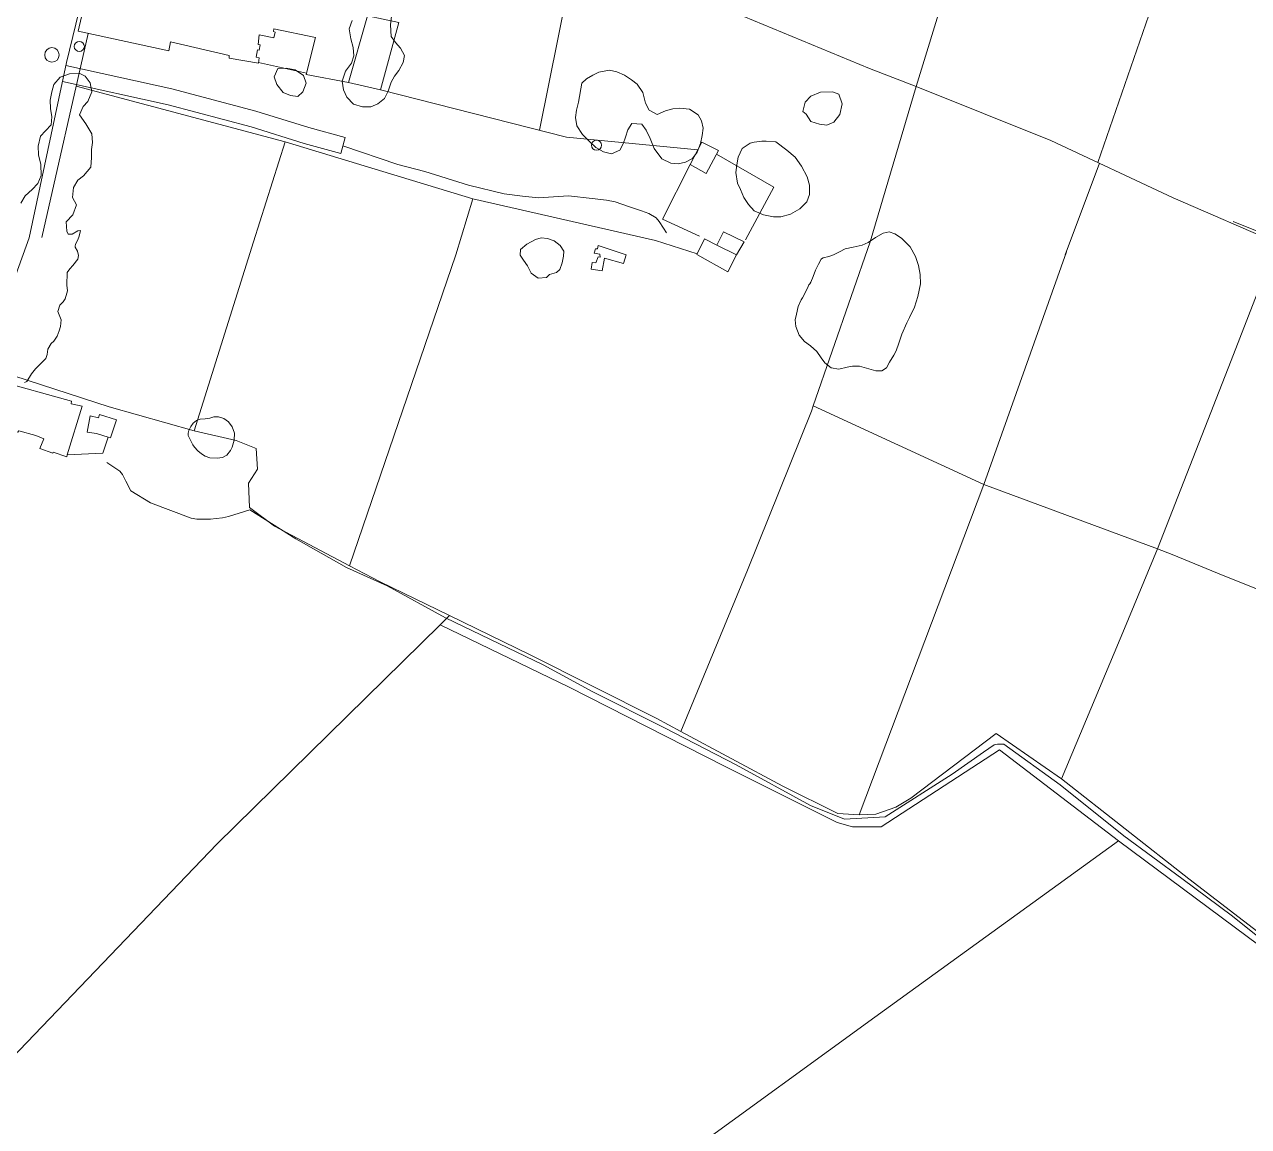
# Model space of a CAD drawing. Header units: metres. Extents: x 4652992 to 4879070, y 2074171 to 2309877.
# Drawn here: x 4653907.9 to 4654094.4, y 2306774 to 2306941.7 of the extents above; entities that cross this region are included whole.
import ezdxf

# ---------------------------------------------------------------- set-up
doc = ezdxf.new("R2010")
doc.units = ezdxf.units.M
doc.header["$MEASUREMENT"] = 0
doc.linetypes.add('DGN Style 3', pattern=[92.779933, 66.271381, -26.508552])
for name, color, linetype, lineweight in [('Level 18', 5, 'Continuous', 0), ('Level 20', 30, 'DGN Style 3', 0), ('Level 3', 46, 'Continuous', 0), ('Level 30', 5, 'Continuous', 0), ('Level 31', 38, 'Continuous', 0), ('Level 35', 4, 'Continuous', 0), ('Level 37', 3, 'Continuous', 0), ('Level 40', 1, 'Continuous', 0), ('Level 45', 9, 'Continuous', 0), ('Level 53', 5, 'Continuous', 0), ('Level 61', 4, 'Continuous', 0)]:
    doc.layers.add(name, color=color, linetype=linetype, lineweight=lineweight)

# ---------------------------------------------------------------- blocks, each defined once
blk = doc.blocks.new('AL_1')
at = {"layer": 'Level 45'}
blk.add_circle((2.1e-05, 1.3e-05, 3e-05), 1.100002, dxfattribs=at)
blk = doc.blocks.new('POSTE_1')
at = {"layer": 'Level 61'}
blk.add_circle((-4.7e-05, -1.9e-05, -2.4e-05), 0.770001, dxfattribs=at)

msp = doc.modelspace()

# ---------------------------------------------------------------- linework, layer by layer
at = {"layer": 'Level 18', "color": 30}
for p, q in [((4653914.316879, 2306935.888725, 1420.659313), (4653919.304356, 2306956.112482, 1419.509313)), ((4653908.667619, 2306909.226801, 1420.783543), (4653914.316879, 2306935.888726, 1420.659313))]:
    msp.add_line(p, q, dxfattribs=at)
msp.add_polyline3d([(4653893.512558, 2306861.244585, 1421.483885), (4653895.300127, 2306867.94604, 1421.679146), (4653899.574987, 2306884.152729, 1421.262345), (4653908.667619, 2306909.2268, 1421.030848)], dxfattribs=at)
at = {"layer": 'Level 20', "linetype": 'Continuous'}
msp.add_polyline3d([(4653956.417107, 2306923.217019, 1419.124553), (4653964.800823, 2306920.38728, 1418.799553), (4653968.900614, 2306919.317989, 1418.562053), (4653975.549413, 2306917.239072, 1418.349553), (4653980.969082, 2306915.909117, 1418.049553), (4653983.807682, 2306915.549934, 1417.737053), (4653986.214852, 2306915.314248, 1417.712053), (4653990.811636, 2306915.588113, 1417.274553), (4653994.406359, 2306915.215157, 1416.799553), (4653996.552959, 2306914.947454, 1416.499553), (4653997.916492, 2306914.676637, 1416.412053), (4654000.086598, 2306913.917218, 1416.312053), (4654001.884279, 2306913.337036, 1416.062053), (4654003.032256, 2306912.931114, 1415.974553), (4654004.118828, 2306912.261618, 1415.937053), (4654004.605827, 2306911.685259, 1415.912053), (4654005.245937, 2306910.67966, 1415.874553), (4654005.70735, 2306909.993478, 1415.787053)], dxfattribs=at)
at = {"layer": 'Level 3'}
for points in [[(4654092.022097, 2306911.687075, 1411.5317), (4654098.217715, 2306909.194887, 1411), (4654109.463686, 2306904.69269, 1410.53), (4654118.07532, 2306900.991701, 1410), (4654131.138491, 2306895.301089, 1409.48), (4654140.259096, 2306891.91852, 1409), (4654155.189272, 2306884.790285, 1408.3), (4654168.40381, 2306879.280453, 1408.206428), (4654182.633969, 2306873.002717, 1407.366428)], [(4653920.459292, 2306874.998904, 1420.2702), (4653922.435305, 2306873.72748, 1420.2102), (4653922.872317, 2306873.172732, 1420.2102), (4653923.047121, 2306872.805117, 1420.2002), (4653923.37372, 2306872.184878, 1420.1802), (4653924.138125, 2306870.695132, 1420), (4653927.128908, 2306868.89551, 1419.83), (4653933.304507, 2306866.566897, 1419.53), (4653934.200075, 2306866.408083, 1419.48), (4653936.280276, 2306866.405886, 1419.39), (4653937.132509, 2306866.490114, 1419.34), (4653938.117312, 2306866.614504, 1419.27), (4653938.989321, 2306866.790713, 1419.23), (4653942.240908, 2306867.834719, 1419), (4653949.256899, 2306863.386721, 1418.57), (4653956.997072, 2306859.036928, 1418.18), (4653963.16852, 2306856.230288, 1418), (4653972.043886, 2306851.367678, 1417.48), (4653986.935732, 2306844.203921, 1417.21), (4653994.47748, 2306840.094729, 1417), (4654005.422915, 2306834.660891, 1416), (4654016.3183, 2306829.011477, 1415), (4654027.659121, 2306822.822512, 1414), (4654032.814089, 2306820.741701, 1413.66), (4654039.000124, 2306821.084109, 1413.43), (4654049.211733, 2306827.567873, 1413.21), (4654053.992922, 2306830.946291, 1413), (4654055.621706, 2306832.065493, 1412.8), (4654056.102724, 2306832.154299, 1412.79), (4654056.644472, 2306832.174685, 1412.79), (4654057.07709, 2306832.136477, 1412.72), (4654065.648928, 2306825.979128, 1412), (4654075.366701, 2306818.204531, 1411), (4654084.216311, 2306811.704531, 1410), (4654091.909304, 2306805.99573, 1409), (4654099.813479, 2306799.641909, 1408)]]:
    msp.add_polyline3d(points, dxfattribs=at)
at = {"layer": 'Level 30', "color": 1}
for points in [[(4653957.284678, 2306932.861621, 1422.763063), (4653950.817422, 2306934.066189, 1422.050563), (4653952.271313, 2306939.711492, 1422.113063), (4653945.916408, 2306941.004365, 1423.288063), (4653945.846205, 2306940.605843, 1423.288063), (4653946.115314, 2306940.53176, 1423.281813), (4653945.93019, 2306939.641401, 1423.281813), (4653943.69489, 2306940.126465, 1423.400563), (4653943.507366, 2306938.637447, 1423.556813), (4653943.835916, 2306938.572593, 1423.556813), (4653943.68975, 2306937.799934, 1423.556813), (4653943.415533, 2306937.852158, 1423.556813), (4653943.228558, 2306936.708714, 1423.556813), (4653943.69006, 2306936.624476, 1423.556813), (4653943.568832, 2306935.81145, 1423.556813), (4653939.09573, 2306936.57474, 1424.069313), (4653939.122467, 2306936.983367, 1424.069313), (4653930.193846, 2306939.070735, 1425.025563), (4653929.902724, 2306937.681483, 1425.025563), (4653916.118238, 2306940.657416, 1424.913063), (4653917.952101, 2306948.58297, 1425.050563)], [(4653960.181361, 2306942.998254, 1422.825563), (4653957.284678, 2306932.861621, 1422.763063)], [(4653916.700307, 2306883.582516, 1422.8217), (4653914.460228, 2306876.17034, 1422.8217), (4653914.381289, 2306875.909138, 1422.8217), (4653912.326494, 2306876.594531, 1422.8217), (4653912.272261, 2306876.428128, 1422.8217), (4653910.288995, 2306877.150346, 1423.3217), (4653910.909136, 2306878.621125, 1423.5217), (4653909.6676, 2306879.141046, 1423.8217), (4653907.056355, 2306879.849532, 1424.3217), (4653906.936208, 2306879.626924, 1424.3217), (4653901.859388, 2306881.158546, 1423.5217), (4653903.731948, 2306887.516434, 1423.5217), (4653915.120445, 2306884.350371, 1423.1217), (4653915.038831, 2306883.976305, 1423.1217), (4653916.700307, 2306883.582516, 1422.8217)], [(4653919.373279, 2306882.312111, 1421.821722), (4653921.929382, 2306881.496064, 1421.721721), (4653921.063166, 2306878.77601, 1421.721721), (4653920.685163, 2306878.893447, 1421.721721), (4653918.925835, 2306879.440029, 1421.721721), (4653917.476395, 2306879.648154, 1421.721721), (4653917.947709, 2306882.103863, 1421.721721), (4653919.217094, 2306881.807402, 1421.721721), (4653919.373279, 2306882.312111, 1421.821722)]]:
    msp.add_polyline3d(points, dxfattribs=at)
at = {"layer": 'Level 31'}
msp.add_polyline3d([(4653995.331249, 2306908.059313, 1418.221721), (4653999.588644, 2306906.611718, 1418.221721), (4653999.167484, 2306905.328565, 1418.221721), (4653996.276406, 2306906.13237, 1418.221721), (4653995.910443, 2306904.174797, 1418.421721), (4653994.254136, 2306904.471471, 1418.421721), (4653994.399648, 2306905.485315, 1418.321722), (4653994.961702, 2306905.431878, 1418.321722), (4653995.297805, 2306906.332094, 1418.221721), (4653995.609372, 2306906.280696, 1418.221721), (4653995.540422, 2306906.707342, 1418.221721), (4653994.677815, 2306906.863401, 1418.221721), (4653994.880637, 2306907.551516, 1418.221721), (4653995.195904, 2306907.517166, 1418.221721), (4653995.331249, 2306908.059313, 1418.221721)], dxfattribs=at)
msp.add_3dface([(4654009.300772, 2306920.372486, 1418.681813), (4654011.094299, 2306923.781004, 1418.269313), (4654013.636183, 2306922.484374, 1418.288063), (4654011.77272, 2306919.022569, 1419.063063)], dxfattribs=at)
at = {"layer": 'Level 35'}
for p, q in [((4653950.875377, 2306934.291225, 1422.050563), (4653943.584588, 2306935.917123, 1421.975563)), ((4654013.379219, 2306908.112903, 1419.721721), (4654016.369698, 2306906.614209, 1419.621722))]:
    msp.add_line(p, q, dxfattribs=at)
at = {"layer": 'Level 35', "extrusion": (0.0822812577583094, -0.1323266925689739, 0.9877851188671892), "elevation": 79071.915617, "flags": 128}
msp.add_lwpolyline([(5170419.394151, -492161.266958), (5170427.309725, -492156.694439), (5170422.543556, -492147.70984)], dxfattribs=at)
at = {"layer": 'Level 35', "extrusion": (0.0269931284678201, -0.0090797370411549, 0.9995943824325862), "elevation": 106097.049315, "flags": 128}
msp.add_lwpolyline([(3670321.019679, -3674122.101242), (3670311.802498, -3674120.784497), (3670311.155646, -3674126.92931)], dxfattribs=at)
at = {"layer": 'Level 35'}
for points in [[(4653960.181361, 2306942.998254, 1421.063063), (4653964.924876, 2306941.988046, 1420.688063), (4653962.151862, 2306931.764909, 1420.700563), (4653957.284678, 2306932.861621, 1420.700563)], [(4654010.337916, 2306906.655282, 1419.221721), (4654015.053899, 2306904.019856, 1419.221721), (4654016.369698, 2306906.614209, 1419.621722), (4654017.530077, 2306908.62979, 1419.621722), (4654014.406564, 2306910.140461, 1419.421721), (4654013.379219, 2306908.112903, 1419.721721), (4654011.47685, 2306909.053141, 1419.721721), (4654010.406291, 2306906.799235, 1419.251738), (4654010.337916, 2306906.655282, 1419.221721)]]:
    msp.add_polyline3d(points, dxfattribs=at)
at = {"layer": 'Level 37'}
for p, q in [((4653917.650864, 2306940.326538, 1422.138063), (4653910.564349, 2306909.248134, 1422.263063)), ((4654071.658568, 2306920.559333, 1413.826563), (4654066.440997, 2306906.632998, 1414.101563)), ((4653976.235901, 2306915.141388, 1419.623845), (4654004.060721, 2306908.807164, 1418.148845)), ((4654004.060721, 2306908.807164, 1418.364398), (4654010.406291, 2306906.799235, 1418.148845)), ((4653957.456997, 2306859.30873, 1419.267862), (4653973.605109, 2306906.621566, 1419.121722)), ((4654054.049137, 2306871.674218, 1415.421721), (4654066.614339, 2306907.095668, 1414.60091)), ((4654054.049137, 2306871.674218, 1415.421721), (4654035.075981, 2306821.416652, 1414.721721))]:
    msp.add_line(p, q, dxfattribs=at)
at = {"layer": 'Level 37', "extrusion": (0.9480797456298476, -0.2924889381753588, 0.1248800102958613), "elevation": 3737829.161706, "flags": 128}
msp.add_lwpolyline([(3576408.722947, -469036.432485), (3576453.133, -469036.054526), (3576473.508522, -469036.094659)], dxfattribs=at)
at = {"layer": 'Level 37', "extrusion": (0.0435778737181271, -0.0040029422630512, 0.9990420138189614), "elevation": 194994.047081, "flags": 128}
msp.add_lwpolyline([(2722943.23463, -4419114.21042), (2722958.827379, -4419117.638103), (2722964.364302, -4419085.156453)], dxfattribs=at)
at = {"layer": 'Level 37', "extrusion": (0.0291018152181334, -0.095632547246784, 0.9949912061209893), "elevation": -83765.429861, "flags": 128}
msp.add_lwpolyline([(5123983.493534, 847983.731003), (5124008.504797, 847968.47528), (5124027.076401, 847960.804011)], dxfattribs=at)
at = {"layer": 'Level 37', "extrusion": (0.0359312297724209, -0.01109501762173, 0.9992926735001187), "elevation": 143046.445049, "flags": 128}
msp.add_lwpolyline([(3577328.777957, -3763427.252168), (3577328.919187, -3763457.168226), (3577319.995541, -3763457.168226)], dxfattribs=at)
at = {"layer": 'Level 37', "extrusion": (0.2150476777852931, 0.4176977999671719, 0.8827700970137906), "elevation": 1965668.230651, "flags": 128}
msp.add_lwpolyline([(-3081944.995846, -3690507.034879), (-3081917.021749, -3690503.203504), (-3081888.428824, -3690501.751607)], dxfattribs=at)
at = {"layer": 'Level 37', "extrusion": (0.0872860863256774, -0.0292517069363893, 0.9957537229532482), "elevation": 340158.062046, "flags": 128}
msp.add_lwpolyline([(3666129.87078, -3663939.71805), (3666127.307893, -3663939.71805), (3666125.310795, -3663934.659542)], dxfattribs=at)
at = {"layer": 'Level 37', "extrusion": (0.358237134439626, -0.3389756125682166, 0.8699205076284199), "elevation": 886493.460295, "flags": 128}
msp.add_lwpolyline([(4874230.916823, -1560769.443217), (4874286.084645, -1560769.873421), (4874333.704801, -1560771.900979), (4874335.717481, -1560771.986674)], dxfattribs=at)
at = {"layer": 'Level 37'}
for points in [[(4654071.400218, 2306920.679882, 1413.845628), (4654082.83106, 2306953.698269, 1414.195628), (4654094.004168, 2306985.18686, 1413.670628), (4654070.066902, 2306992.151196, 1415.445628), (4654040.300814, 2307000.469823, 1416.620628), (4654018.320273, 2307006.231441, 1416.920628), (4653996.655729, 2307011.545597, 1417.145628), (4653973.632473, 2307017.222197, 1417.345628), (4653961.429399, 2307020.054785, 1417.220628)], [(4653986.354285, 2306925.583164, 1419.398531), (4653992.094962, 2306954.108583, 1418.923531), (4654016.01946, 2306943.534881, 1417.798531), (4654036.625685, 2306934.985935, 1416.073531), (4654043.710651, 2306932.271798, 1415.398531), (4654036.736366, 2306908.583843, 1415.073531)], [(4654043.710651, 2306932.271798, 1415.398531), (4654064.246715, 2306924.017776, 1414.373531), (4654082.879055, 2306915.323745, 1412.998531), (4654099.248052, 2306908.223623, 1412.048531)], [(4653906.325599, 2306888.220792, 1421.521722), (4653920.843075, 2306883.481315, 1421.521722), (4653933.766721, 2306879.855466, 1420.521722), (4653942.795792, 2306908.619061, 1420.821722)], [(4654007.896894, 2306834.088133, 1416.830268), (4654018.056662, 2306858.645532, 1416.621722), (4654027.778886, 2306882.830381, 1416.121722), (4654028.040855, 2306883.622749, 1416.10383), (4654036.736366, 2306908.583843, 1415.221721)], [(4654065.888644, 2306826.899086, 1413.221721), (4654075.467778, 2306849.778416, 1413.621722), (4654080.468719, 2306861.876504, 1413.621722), (4654091.704777, 2306890.546729, 1412.621722), (4654098.657675, 2306908.479702, 1412.121722), (4654126.14661, 2306896.171291, 1410.8217), (4654154.245156, 2306884.573372, 1409.707049), (4654154.327068, 2306884.539562, 1409.7038), (4654156.395005, 2306883.686003, 1409.6217), (4654172.309473, 2306877.02011, 1408.9217), (4654181.86573, 2306873.154757, 1408.578)], [(4653933.766721, 2306879.855466, 1420.521722), (4653940.164999, 2306878.388037, 1420.621722), (4653943.217854, 2306877.129693, 1420.421721), (4653943.411506, 2306873.986218, 1420.121722), (4653942.041078, 2306871.855769, 1420.121722), (4653942.182236, 2306868.174684, 1420.121722), (4653945.990969, 2306865.318324, 1420.121722), (4653957.456997, 2306859.30873, 1419.267862), (4653962.105123, 2306856.872546, 1418.921721), (4653972.66838, 2306851.734653, 1418.644188), (4653984.941853, 2306845.764922, 1418.321722), (4654004.11691, 2306836.116048, 1417.221721), (4654007.896894, 2306834.088133, 1416.830268), (4654023.429472, 2306825.755091, 1415.221721), (4654031.830062, 2306821.604917, 1414.721721), (4654035.075981, 2306821.416652, 1414.721721), (4654037.58864, 2306821.488862, 1414.521722), (4654040.64395, 2306822.577082, 1414.221721), (4654042.89897, 2306823.916811, 1414.121722), (4654055.933373, 2306833.767498, 1414.021722), (4654065.888644, 2306826.899086, 1413.221721), (4654085.239662, 2306811.674585, 1410.921721), (4654101.934302, 2306798.875055, 1409.021722)], [(4654080.468719, 2306861.876504, 1413.621722), (4654082.733932, 2306861.037664, 1413.621722), (4654090.467418, 2306857.826745, 1413.321722), (4654108.695529, 2306850.550535, 1412.221721), (4654132.204295, 2306841.258404, 1410.021722), (4654113.855977, 2306806.084498, 1408.521722), (4654107.4914, 2306794.464164, 1408.094739)], [(4653971.230897, 2306850.323951, 1418.686452), (4653990.870799, 2306840.836567, 1418.086428), (4654014.548772, 2306828.804473, 1416.086428), (4654031.705789, 2306820.22195, 1414.586428), (4654034.021498, 2306819.572986, 1414.586428), (4654038.392816, 2306819.568907, 1414.286428), (4654056.442741, 2306831.302142, 1413.986428), (4654074.533433, 2306817.439307, 1412.086428), (4654099.892155, 2306798.615785, 1409.086428)], [(4653941.005814, 2306720.959717, 1413.221721), (4653951.602638, 2306727.655431, 1413.586428), (4653986.784666, 2306753.750896, 1412.986428), (4654008.659337, 2306769.701789, 1412.586428), (4654037.434658, 2306790.6114, 1412.986428), (4654074.533433, 2306817.439307, 1412.086428)]]:
    msp.add_polyline3d(points, dxfattribs=at)
at = {"layer": 'Level 40', "color": 3}
msp.add_line((4653984.430902, 2306908.268713, 1420.627049), (4653985.787649, 2306908.970048, 1420.627049), dxfattribs=at)
at = {"layer": 'Level 40', "color": 3, "flags": 128}
for points, elevation in [([(4654026.420352, 2306900.074889), (4654027.170442, 2306901.56863), (4654027.390708, 2306902.087791), (4654027.519899, 2306902.223451), (4654027.714041, 2306902.483082), (4654028.05268, 2306903.35469), (4654028.392414, 2306904.300162), (4654028.857719, 2306905.189886), (4654029.282155, 2306905.981071), (4654029.317961, 2306906.022923), (4654029.584745, 2306906.177646), (4654030.456934, 2306906.385285), (4654031.132993, 2306906.615934), (4654032.084751, 2306907.104763), (4654032.946511, 2306907.52538), (4654034.12103, 2306907.815768), (4654035.496339, 2306908.085608), (4654036.437395, 2306908.513233), (4654037.564829, 2306909.269774), (4654038.697492, 2306909.951158), (4654039.60323, 2306910.105575), (4654040.491736, 2306909.801874), (4654041.515896, 2306909.142691), (4654042.818168, 2306907.86297), (4654043.646229, 2306906.396009), (4654044.075703, 2306905.022613), (4654044.356319, 2306903.621752), (4654044.371033, 2306902.222553), (4654043.998558, 2306900.296768), (4654043.48113, 2306898.657742), (4654042.702473, 2306897.092306), (4654042.334318, 2306896.279985), (4654041.5539, 2306894.569304), (4654041.095892, 2306893.172312), (4654040.709441, 2306892.030823), (4654040.332476, 2306891.383035), (4654039.672982, 2306890.27834), (4654039.205697, 2306889.430082), (4654038.522327, 2306888.968786), (4654037.611847, 2306888.99203), (4654036.539129, 2306889.297107), (4654035.08336, 2306889.68859), (4654034.054394, 2306889.684414), (4654034.028514, 2306889.682448), (4654033.220925, 2306889.536025), (4654031.933951, 2306889.208671), (4654030.810979, 2306889.441648), (4654029.824502, 2306890.17053), (4654029.29291, 2306890.940882), (4654028.612469, 2306891.909748), (4654027.653387, 2306892.75586), (4654026.738496, 2306893.457804), (4654025.900013, 2306894.404592), (4654025.401579, 2306895.73589), (4654025.30268, 2306896.724813), (4654025.492642, 2306897.5875), (4654025.760206, 2306898.742482), (4654026.220236, 2306899.783258), (4654026.420352, 2306900.074889)], 1420.5), ([(4653984.430902, 2306908.268713), (4653983.499718, 2306907.42215), (4653983.447307, 2306906.60228), (4653983.948302, 2306905.792343), (4653984.536445, 2306904.962133), (4653985.107118, 2306903.858633), (4653986.171695, 2306903.102489), (4653987.429579, 2306903.179664), (4653987.900258, 2306903.624875), (4653988.980969, 2306903.928169), (4653989.451648, 2306904.37338), (4653989.826546, 2306905.395582), (4653990.016976, 2306906.414472), (4653990.102787, 2306907.180346), (4653989.524818, 2306908.054415), (4653988.590962, 2306908.780148), (4653987.609114, 2306909.101015), (4653986.619969, 2306909.19245), (4653985.787649, 2306908.970048)], 1420.627049), ([(4653933.566265, 2306877.716261), (4653932.862442, 2306879.14675), (4653932.845279, 2306879.473361), (4653932.951624, 2306879.895038), (4653933.258415, 2306880.497737), (4653933.651398, 2306880.987423), (4653934.147258, 2306881.436809), (4653934.685981, 2306881.598575), (4653935.472912, 2306881.659828), (4653936.146888, 2306881.756636), (4653936.777723, 2306881.94973), (4653937.471083, 2306881.993299), (4653938.304122, 2306881.73893), (4653939.008971, 2306881.236702), (4653939.58966, 2306880.439428), (4653939.907955, 2306879.50488), (4653939.887035, 2306878.422239), (4653939.559275, 2306877.375199), (4653939.312271, 2306876.827353), (4653938.779304, 2306876.14659), (4653938.096011, 2306875.794242), (4653937.267192, 2306875.669798), (4653936.148211, 2306875.747273), (4653935.43114, 2306875.979144), (4653934.891368, 2306876.328877), (4653934.356345, 2306876.813318), (4653933.831029, 2306877.335446), (4653933.566265, 2306877.716261)], 1424)]:
    msp.add_lwpolyline(points, dxfattribs=dict(at, elevation=elevation))
at = {"layer": 'Level 40', "color": 3}
for points in [[(4653963.88578, 2306943.341317, 1421.649553), (4653963.672462, 2306941.639366, 1421.912053), (4653963.790331, 2306939.883484, 1422.162053), (4653964.416363, 2306938.93135, 1422.312053), (4653965.198308, 2306938.05821, 1422.487053), (4653965.788674, 2306936.953041, 1422.637053), (4653965.609323, 2306935.888496, 1422.787053), (4653964.934038, 2306934.662663, 1422.937053), (4653964.285249, 2306933.845508, 1423.037053), (4653963.768255, 2306932.905534, 1423.112053), (4653963.33856, 2306931.55348, 1423.212053), (4653962.759065, 2306930.443661, 1423.262053), (4653961.758706, 2306929.592989, 1423.287053), (4653960.676144, 2306929.176259, 1423.349553), (4653959.409136, 2306929.148097, 1423.374553), (4653958.06502, 2306929.57574, 1423.387053), (4653957.047676, 2306930.618826, 1423.399553), (4653956.527624, 2306931.730699, 1423.399553), (4653956.334685, 2306933.066146, 1423.399553), (4653956.821787, 2306934.566183, 1423.387053), (4653957.729752, 2306935.807074, 1423.362053), (4653958.076566, 2306936.901834, 1423.349553), (4653958.003873, 2306938.16324, 1423.212053), (4653957.631923, 2306939.517247, 1423.062053), (4653957.409431, 2306941.020888, 1422.887053), (4653957.86732, 2306942.29725, 1422.687053)], [(4653907.378853, 2306914.478198, 1423.837053), (4653908.061355, 2306915.631843, 1423.612053), (4653909.130151, 2306916.580446, 1423.599553), (4653909.961632, 2306917.49218, 1423.812053), (4653910.475818, 2306918.708026, 1423.937053), (4653910.416499, 2306920.402749, 1423.999553), (4653910.0954, 2306921.859059, 1423.899553), (4653910.040767, 2306923.184271, 1423.637053), (4653910.38942, 2306924.668907, 1423.237053), (4653911.157032, 2306925.503401, 1423.224553), (4653911.993641, 2306926.436967, 1423.224553), (4653912.097069, 2306927.656312, 1423.237053), (4653911.891843, 2306928.924469, 1423.249553), (4653911.865188, 2306930.17409, 1423.249553), (4653912.092401, 2306931.433703, 1423.187053), (4653912.418933, 2306932.532042, 1423.012053), (4653913.376983, 2306933.690631, 1422.924553), (4653914.819032, 2306934.183941, 1422.837053), (4653916.255513, 2306934.264074, 1422.849553), (4653917.184989, 2306933.840503, 1422.874553), (4653917.927541, 2306932.815703, 1422.874553), (4653918.19898, 2306931.44003, 1422.887053), (4653917.596459, 2306929.945403, 1422.874553), (4653916.892717, 2306929.188148, 1422.799553), (4653916.330043, 2306927.960561, 1422.774553), (4653917.30434, 2306926.559456, 1422.762053), (4653918.177705, 2306925.020659, 1422.874553), (4653918.280827, 2306923.707187, 1423.012053), (4653918.148248, 2306922.655811, 1423.199553), (4653918.141797, 2306921.459948, 1423.374553), (4653918.025329, 2306919.99035, 1423.562053), (4653916.912732, 2306918.660495, 1423.787053), (4653916.045801, 2306917.987274, 1423.899553), (4653915.416914, 2306916.867204, 1424.049553), (4653915.268511, 2306915.358985, 1424.124553), (4653915.855344, 2306914.255298, 1424.224553), (4653915.291057, 2306912.728746, 1424.287053), (4653914.305028, 2306911.645747, 1424.312053), (4653914.387641, 2306910.244944, 1424.274553), (4653914.59375, 2306909.759474, 1424.187053)], [(4653947.769299, 2306935.056983, 1421.549553), (4653949.170821, 2306934.777323, 1421.574553), (4653950.434773, 2306933.907383, 1421.487053), (4653950.85258, 2306932.750135, 1421.424553), (4653950.314187, 2306931.423345, 1421.412053), (4653949.560436, 2306930.745818, 1421.424553), (4653948.447982, 2306930.889152, 1421.412053), (4653947.341643, 2306931.353715, 1421.399553), (4653946.3868, 2306932.566645, 1421.399553), (4653945.947253, 2306933.728946, 1421.424553), (4653946.535579, 2306934.974991, 1421.512053), (4653947.769299, 2306935.056983, 1421.549553)], [(4653992.32742, 2306929.862487, 1420.499553), (4653992.025811, 2306928.660832, 1420.549553), (4653991.853634, 2306927.521583, 1420.649553), (4653992.069069, 2306926.269116, 1420.737053), (4653992.910629, 2306924.940483, 1420.849553), (4653994.014672, 2306923.851438, 1420.949553), (4653994.963062, 2306922.983555, 1421.012053), (4653996.120127, 2306922.321521, 1421.037053), (4653997.314952, 2306922.020677, 1421.049553), (4653998.610735, 2306922.551914, 1420.987053), (4653999.138533, 2306923.539135, 1420.824553), (4653999.486711, 2306924.544983, 1420.599553), (4653999.838508, 2306925.665604, 1420.299553), (4654000.426669, 2306926.615671, 1419.974553), (4654001.966155, 2306926.51219, 1419.712053), (4654002.610581, 2306925.622468, 1419.712053), (4654003.212159, 2306924.349616, 1419.799553), (4654003.845045, 2306922.815135, 1420.087053), (4654005.000061, 2306921.251783, 1420.274553), (4654006.358562, 2306920.566051, 1420.262053), (4654007.490089, 2306920.488026, 1420.199553), (4654008.627386, 2306920.73238, 1420.087053), (4654009.673012, 2306921.275518, 1419.962053), (4654010.3637, 2306922.271122, 1419.787053), (4654010.870365, 2306923.563853, 1419.462053), (4654011.150157, 2306924.77058, 1419.224553), (4654011.322334, 2306925.909829, 1418.974553), (4654011.05456, 2306927.035723, 1418.862053), (4654010.556295, 2306927.960841, 1418.762053), (4654009.211587, 2306928.805228, 1418.662053), (4654007.747724, 2306928.937377, 1418.662053), (4654006.667854, 2306928.841535, 1418.712053), (4654005.558929, 2306928.521217, 1418.824553), (4654004.284963, 2306927.984908, 1418.987053), (4654003.057361, 2306928.640215, 1419.062053), (4654002.524169, 2306929.712188, 1419.137053), (4654002.091252, 2306931.315804, 1419.149553), (4654001.266421, 2306932.617425, 1419.149553), (4654000.408233, 2306933.279358, 1419.199553), (4653999.310063, 2306933.997072, 1419.374553), (4653998.161021, 2306934.49538, 1419.437053), (4653997.026558, 2306934.759071, 1419.587053), (4653995.385329, 2306934.423743, 1419.799553), (4653994.479309, 2306933.986894, 1419.987053), (4653993.520949, 2306933.423472, 1420.149553), (4653992.841118, 2306932.772188, 1420.149553), (4653992.32742, 2306929.862487, 1420.499553)], [(4654026.974679, 2306928.055477, 1417.024553), (4654027.705642, 2306926.936822, 1416.999553), (4654029.007123, 2306926.495437, 1416.999553), (4654030.146043, 2306926.346381, 1416.974553), (4654031.193399, 2306926.797105, 1416.962053), (4654032.13595, 2306927.989529, 1416.887053), (4654032.445722, 2306929.629868, 1416.849553), (4654031.975647, 2306931.081254, 1416.849553), (4654031.001684, 2306931.446503, 1416.924553), (4654029.165185, 2306931.364343, 1417.012053), (4654027.695928, 2306930.780296, 1417.074553), (4654026.819304, 2306929.873365, 1417.099553), (4654026.462764, 2306928.429016, 1417.124553), (4654026.974679, 2306928.055477, 1417.024553)], [(4654022.385326, 2306923.823302, 1418.074553), (4654024.043484, 2306922.535388, 1418.124553), (4654025.295378, 2306921.480755, 1418.274553), (4654026.296527, 2306920.137313, 1418.449553), (4654027.112433, 2306918.489834, 1418.587053), (4654027.508835, 2306917.217553, 1418.712053), (4654027.478264, 2306915.789989, 1418.887053), (4654027.088621, 2306914.700434, 1419.074553), (4654026.035347, 2306913.626308, 1419.249553), (4654024.607787, 2306912.824309, 1419.349553), (4654023.13036, 2306912.40414, 1419.349553), (4654022.031588, 2306912.428165, 1419.324553), (4654020.46612, 2306912.722658, 1419.274553), (4654019.058988, 2306913.304301, 1419.237053), (4654018.200116, 2306914.267572, 1419.174553), (4654017.512821, 2306915.376076, 1419.099553), (4654016.981891, 2306916.56393, 1418.999553), (4654016.514491, 2306917.528758, 1418.924553), (4654016.247971, 2306919.164224, 1418.799553), (4654016.419268, 2306920.304536, 1418.662053), (4654016.622543, 2306921.483695, 1418.499553), (4654017.225884, 2306922.801252, 1418.312053), (4654018.44679, 2306923.60501, 1418.237053), (4654019.085487, 2306923.780495, 1418.237053), (4654020.241593, 2306923.905122, 1418.162053), (4654020.893531, 2306923.938689, 1418.162053), (4654022.385326, 2306923.823302, 1418.074553)], [(4653907.916971, 2306887.2212, 1423.532053), (4653908.300273, 2306887.372873, 1423.532053), (4653909.028845, 2306888.531163, 1424.372053), (4653909.61931, 2306889.286805, 1424.372053), (4653910.12989, 2306889.789219, 1424.372053), (4653911.187617, 2306890.839652, 1425.212053), (4653911.394779, 2306891.443622, 1425.212053), (4653911.490842, 2306892.293016, 1425.212053), (4653911.994606, 2306893.151719, 1425.212053), (4653912.38466, 2306893.46541, 1425.212053), (4653912.929067, 2306894.259606, 1425.212053), (4653913.199868, 2306895.038946, 1425.212053), (4653913.428689, 2306895.746727, 1425.212053), (4653913.500354, 2306896.738487, 1425.212053), (4653913.007162, 2306898.004917, 1426.262053), (4653913.321281, 2306898.99188, 1426.262053), (4653913.826447, 2306899.468341, 1426.262053), (4653914.135216, 2306899.911045, 1426.262053), (4653914.396525, 2306900.774544, 1426.262053), (4653914.472331, 2306901.137885, 1426.262053), (4653914.388242, 2306902.031381, 1426.262053), (4653914.45844, 2306903.923689, 1425.422053), (4653914.825433, 2306904.51581, 1425.422053), (4653915.304863, 2306904.998572, 1425.422053), (4653916.047004, 2306905.96259, 1425.422053), (4653916.166128, 2306906.533554, 1425.422053), (4653916.002155, 2306907.173821, 1425.422053), (4653915.6472, 2306907.806285, 1425.422053), (4653915.648537, 2306907.942349, 1425.422053), (4653915.713514, 2306908.253785, 1425.422053), (4653916.04528, 2306908.936365, 1425.422053), (4653916.28767, 2306909.449875, 1425.422053), (4653916.471771, 2306910.332275, 1424.792053), (4653916.053241, 2306910.271061, 1424.582053), (4653915.222997, 2306909.792344, 1424.372053), (4653914.59375, 2306909.759474, 1424.187053)]]:
    msp.add_polyline3d(points, dxfattribs=at)
at = {"layer": 'Level 53', "color": 212}
for points in [[(4653914.224506, 2306935.452765, 1420.661344), (4653930.403894, 2306931.875189, 1419.889084), (4653943.150782, 2306928.491815, 1419.626584), (4653951.23955, 2306925.986759, 1419.426584), (4653956.761434, 2306924.473331, 1419.126584)], [(4653913.70811, 2306933.015614, 1420.6727), (4653929.815104, 2306929.453849, 1419.8852), (4653942.46241, 2306926.096907, 1419.6227), (4653950.541579, 2306923.594824, 1419.4227), (4653956.102895, 2306922.070588, 1419.1227), (4653956.761434, 2306924.473331, 1419.126584)]]:
    msp.add_polyline3d(points, dxfattribs=at)

# ---------------------------------------------------------------- block references
at = {"layer": 'Level 45'}
msp.add_blockref('AL_1', (4653912.11285, 2306937.05995, 1420.18355), dxfattribs=at)
at = {"layer": 'Level 61'}
for p in [(4653916.28755, 2306938.35105, 1420.51205), (4653995.05865, 2306923.30775, 1417.275)]:
    msp.add_blockref('POSTE_1', p, dxfattribs=at)

doc.saveas('drawing.dxf')
